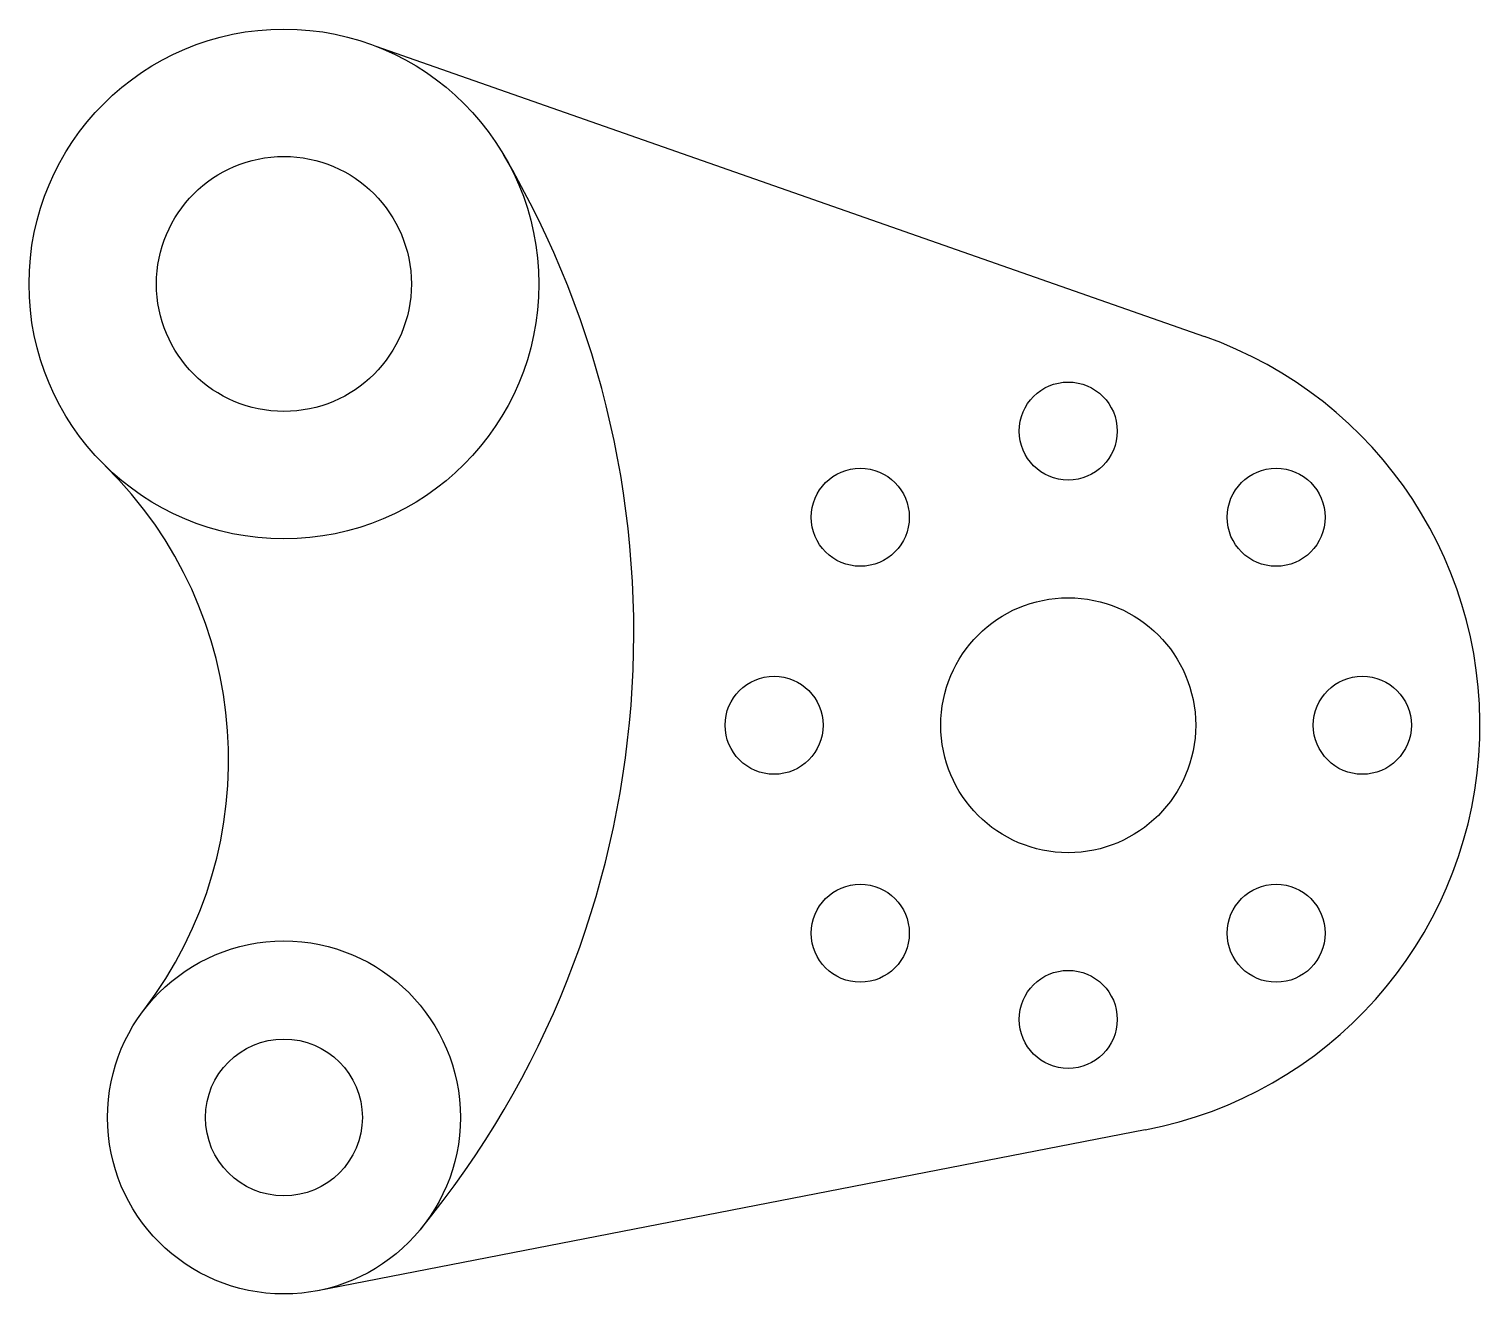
# Model space of a CAD drawing. Header units: millimetres. Extents: x 2494 to 2642, y 1592 to 1721.
import ezdxf

# ---------------------------------------------------------------- set-up
doc = ezdxf.new("R2010")
doc.units = ezdxf.units.MM

# ---------------------------------------------------------------- blocks, each defined once
blk = doc.blocks.new('*U2')
blk.add_circle((0, 0), 5)
blk = doc.blocks.new('*U3')
at = {"color": 0, "linetype": 'ByBlock', "lineweight": -2, "transparency": 16777216}
blk.add_blockref('*U2', (2600, 1680), dxfattribs=at)
for p, rotation in [((2578.79, 1671.21), 45.00000000000001), ((2621.21, 1671.21), 314.9999999999999), ((2570, 1650), 90), ((2630, 1650), 269.9999999999999), ((2578.79, 1628.79), 135), ((2621.21, 1628.79), 225), ((2600, 1620), 180)]:
    blk.add_blockref('*U2', p, dxfattribs=dict(at, rotation=rotation))

msp = doc.modelspace()

# ---------------------------------------------------------------- linework, layer by layer
for p, q in [((2529.36, 1719.26), (2613.89, 1689.64)), ((2607.86, 1608.74), (2523.43, 1592.33))]:
    msp.add_line(p, q)
for centre, radius in [((2520, 1695), 26), ((2520, 1695), 13), ((2600, 1650), 13), ((2520, 1610), 18), ((2520, 1610), 8)]:
    msp.add_circle(centre, radius)
for centre, radius, start, end in [((2459.69, 1659.46), 96, 320.6421, 30.5072), ((2600, 1650), 42, 280.7886, 70.6891), ((2472.36, 1646.48), 42, 322.5592, 45.5271)]:
    msp.add_arc(centre, radius, start, end)

# ---------------------------------------------------------------- block references
msp.add_blockref('*U3', (0, 0))

doc.saveas('drawing.dxf')
